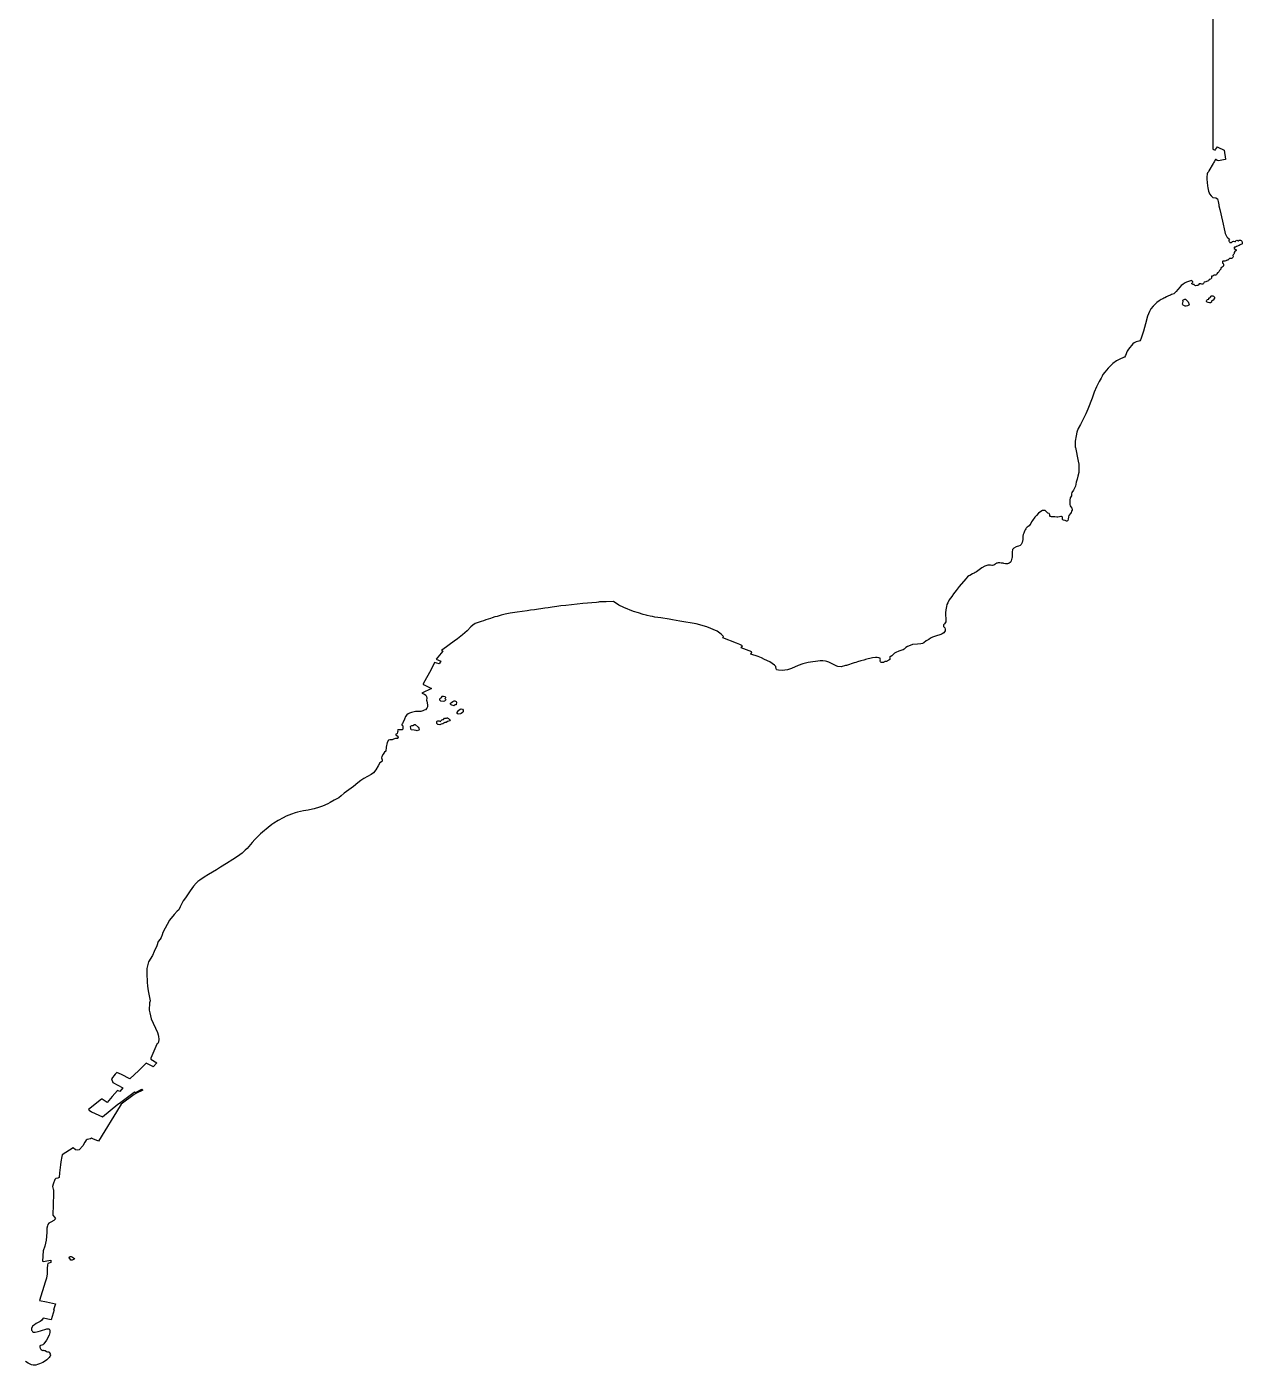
# Model space of a CAD drawing. Header units: inches. Extents: x 139.14 to 140.39, y 34.9 to 35.86.
# Drawn here: x 140.3253 to 140.3942, y 35.1393 to 35.2151 of the extents above; entities that cross this region are included whole.
import ezdxf

# ---------------------------------------------------------------- set-up
doc = ezdxf.new("R2010")
doc.units = ezdxf.units.IN
doc.header["$MEASUREMENT"] = 0

msp = doc.modelspace()

# ---------------------------------------------------------------- linework, layer by layer
for points in [[(140.392541, 35.859592), (140.392541, 35.20818), (140.392661, 35.20812), (140.392693, 35.208161), (140.392796, 35.208303), (140.392815, 35.208293), (140.393183, 35.20811), (140.393253, 35.207615), (140.393248, 35.207596), (140.39323, 35.207589), (140.392951, 35.207525), (140.392866, 35.207505), (140.392789, 35.20754), (140.392709, 35.207586), (140.392691, 35.207584), (140.392622, 35.207461), (140.392577, 35.207391), (140.392556, 35.207358), (140.3925, 35.207263), (140.392364, 35.20704), (140.392309, 35.206939), (140.392288, 35.206894), (140.39224, 35.206826), (140.392213, 35.206769), (140.392199, 35.206589), (140.392199, 35.206555), (140.392203, 35.206475), (140.392213, 35.206291), (140.39224, 35.206093), (140.392261, 35.205986), (140.392288, 35.2058), (140.392329, 35.205693), (140.392357, 35.205648), (140.392439, 35.205537), (140.392495, 35.205477), (140.392542, 35.205434), (140.392703, 35.205408), (140.392795, 35.205361), (140.392831, 35.205208), (140.392873, 35.205024), (140.392886, 35.204972), (140.39294, 35.204763), (140.393091, 35.204098), (140.393213, 35.203494), (140.393237, 35.203394), (140.393265, 35.203311), (140.393327, 35.203203), (140.393385, 35.20314), (140.393489, 35.203069), (140.393436, 35.20302), (140.393439, 35.203001), (140.393438, 35.20298), (140.393458, 35.202945), (140.393477, 35.202919), (140.393494, 35.202894), (140.3936, 35.202887), (140.393622, 35.202913), (140.393642, 35.202934), (140.393673, 35.202951), (140.393715, 35.202954), (140.393784, 35.20294), (140.393816, 35.202938), (140.393846, 35.202975), (140.393867, 35.203005), (140.393902, 35.203008), (140.39397, 35.202987), (140.393998, 35.202984), (140.394038, 35.20301), (140.394108, 35.203011), (140.394146, 35.202994), (140.394178, 35.202966), (140.394191, 35.202932), (140.394201, 35.202888), (140.394203, 35.202814), (140.394181, 35.202787), (140.394132, 35.202764), (140.394084, 35.20275), (140.394035, 35.202717), (140.394002, 35.202709), (140.393969, 35.202703), (140.393937, 35.202683), (140.393886, 35.202653), (140.393814, 35.202629), (140.393757, 35.20262), (140.393741, 35.202607), (140.393737, 35.202575), (140.393749, 35.202552), (140.393806, 35.202515), (140.393835, 35.202489), (140.393854, 35.202462), (140.393857, 35.202439), (140.39384, 35.202416), (140.393791, 35.202368), (140.39375, 35.202323), (140.393741, 35.20231), (140.393743, 35.202255), (140.393735, 35.202229), (140.393709, 35.202199), (140.393689, 35.202179), (140.393675, 35.202156), (140.393681, 35.202078), (140.393666, 35.202043), (140.393629, 35.202004), (140.393587, 35.201984), (140.393524, 35.201982), (140.393489, 35.201973), (140.393462, 35.201956), (140.393433, 35.201916), (140.393389, 35.201887), (140.393329, 35.201886), (140.393308, 35.201872), (140.393272, 35.201849), (140.393216, 35.20183), (140.393121, 35.201824), (140.393101, 35.201819), (140.393086, 35.201806), (140.393077, 35.201738), (140.393085, 35.20172), (140.393114, 35.201691), (140.393133, 35.201658), (140.393146, 35.201629), (140.393139, 35.201562), (140.393119, 35.201522), (140.393071, 35.201483), (140.393021, 35.201461), (140.392999, 35.201446), (140.392995, 35.201415), (140.392986, 35.201379), (140.392954, 35.201328), (140.392912, 35.201296), (140.392897, 35.201261), (140.392872, 35.201215), (140.39284, 35.20119), (140.392794, 35.201171), (140.392763, 35.201116), (140.392737, 35.201066), (140.392703, 35.201041), (140.392649, 35.201034), (140.392599, 35.201034), (140.392556, 35.201004), (140.392523, 35.200984), (140.392471, 35.200969), (140.392464, 35.20087), (140.392446, 35.200837), (140.392425, 35.200812), (140.392337, 35.20078), (140.392313, 35.200729), (140.392283, 35.200706), (140.392231, 35.200701), (140.392186, 35.200679), (140.392134, 35.200654), (140.392055, 35.200638), (140.392007, 35.20057), (140.391971, 35.200531), (140.391937, 35.200519), (140.391911, 35.200519), (140.391857, 35.200541), (140.391812, 35.200551), (140.391774, 35.200551), (140.391754, 35.200544), (140.391716, 35.200481), (140.391691, 35.200454), (140.391638, 35.200448), (140.391552, 35.200438), (140.391516, 35.200452), (140.391492, 35.200465), (140.391479, 35.200496), (140.391461, 35.200503), (140.391424, 35.200501), (140.391384, 35.200522), (140.391353, 35.200548), (140.391353, 35.200572), (140.391361, 35.200588), (140.39138, 35.200613), (140.39141, 35.200646), (140.391406, 35.200674), (140.391369, 35.200688), (140.391327, 35.200734), (140.39127, 35.200712), (140.391212, 35.200693), (140.391153, 35.200676), (140.391052, 35.200637), (140.390941, 35.200576), (140.390829, 35.200505), (140.390749, 35.20044), (140.39068, 35.200372), (140.390561, 35.200226), (140.390466, 35.200111), (140.39041, 35.200043), (140.390318, 35.199976), (140.39019, 35.19993), (140.390138, 35.199909), (140.390022, 35.199861), (140.389903, 35.199799), (140.389823, 35.199756), (140.389769, 35.199736), (140.389713, 35.199701), (140.389613, 35.199651), (140.389504, 35.199573), (140.389369, 35.199481), (140.38926, 35.199378), (140.389148, 35.199269), (140.389025, 35.199123), (140.388944, 35.198982), (140.388842, 35.198703), (140.388718, 35.198277), (140.3886, 35.197855), (140.388542, 35.197638), (140.388484, 35.19746), (140.388438, 35.197363), (140.388401, 35.197314), (140.388337, 35.197291), (140.388194, 35.197247), (140.388084, 35.197201), (140.388002, 35.197144), (140.387751, 35.196834), (140.38769, 35.196728), (140.387584, 35.196477), (140.387524, 35.196394), (140.387482, 35.196362), (140.387269, 35.196271), (140.387074, 35.196172), (140.386878, 35.196035), (140.386607, 35.195762), (140.386421, 35.195546), (140.386309, 35.195403), (140.386269, 35.195316), (140.386207, 35.195195), (140.3861, 35.195008), (140.385945, 35.194705), (140.385822, 35.194396), (140.385691, 35.194061), (140.385453, 35.193436), (140.385333, 35.193168), (140.385039, 35.192568), (140.384912, 35.19234), (140.384832, 35.192136), (140.384789, 35.191935), (140.384737, 35.191628), (140.384745, 35.191297), (140.384751, 35.191269), (140.384904, 35.190504), (140.384944, 35.190323), (140.384951, 35.189959), (140.384938, 35.189858), (140.384896, 35.189649), (140.384848, 35.189473), (140.384792, 35.189307), (140.384777, 35.189191), (140.384752, 35.189078), (140.384634, 35.188849), (140.384556, 35.188717), (140.384528, 35.188638), (140.38452, 35.188527), (140.384459, 35.188422), (140.384436, 35.188276), (140.384427, 35.18811), (140.384429, 35.188035), (140.384461, 35.187966), (140.384489, 35.187901), (140.384556, 35.187838), (140.384567, 35.187799), (140.384567, 35.187724), (140.384531, 35.187657), (140.384507, 35.187581), (140.384481, 35.18752), (140.384381, 35.187411), (140.384357, 35.187341), (140.384341, 35.187203), (140.384319, 35.18714), (140.384299, 35.187121), (140.384273, 35.187101), (140.384249, 35.187101), (140.384175, 35.187128), (140.384077, 35.187147), (140.38404, 35.187163), (140.384016, 35.187183), (140.384016, 35.187217), (140.384026, 35.187264), (140.384022, 35.187313), (140.384002, 35.187333), (140.383966, 35.187353), (140.383924, 35.187355), (140.383844, 35.18734), (140.383753, 35.187326), (140.383705, 35.187321), (140.383578, 35.187346), (140.383403, 35.187347), (140.383358, 35.187354), (140.383329, 35.187363), (140.383308, 35.187386), (140.383305, 35.187417), (140.383295, 35.187462), (140.383282, 35.1875), (140.383255, 35.187528), (140.383193, 35.187552), (140.383145, 35.187586), (140.383086, 35.187649), (140.383064, 35.187673), (140.383033, 35.187691), (140.383005, 35.187706), (140.382958, 35.187706), (140.382884, 35.18769), (140.382796, 35.187643), (140.382665, 35.187545), (140.382554, 35.187419), (140.382457, 35.187316), (140.382311, 35.187132), (140.38226, 35.187064), (140.382218, 35.186971), (140.38217, 35.186886), (140.382125, 35.186835), (140.382071, 35.186793), (140.382033, 35.186769), (140.382006, 35.186746), (140.381992, 35.186736), (140.381961, 35.1867), (140.381936, 35.186653), (140.381898, 35.186604), (140.381869, 35.186537), (140.381849, 35.18648), (140.381821, 35.18641), (140.381798, 35.186339), (140.381779, 35.186253), (140.381774, 35.186144), (140.38177, 35.186052), (140.381741, 35.185882), (140.381672, 35.185772), (140.381621, 35.185719), (140.381534, 35.185684), (140.381452, 35.185657), (140.381385, 35.185637), (140.381256, 35.185558), (140.381203, 35.185514), (140.38119, 35.185486), (140.381182, 35.185462), (140.381165, 35.185364), (140.381164, 35.185298), (140.38116, 35.185237), (140.381159, 35.185054), (140.381157, 35.185044), (140.381148, 35.184993), (140.381123, 35.184923), (140.381111, 35.184841), (140.38109, 35.184797), (140.381045, 35.184748), (140.380997, 35.184717), (140.380956, 35.1847), (140.380897, 35.184685), (140.380788, 35.184683), (140.380703, 35.184703), (140.380654, 35.184708), (140.380548, 35.184707), (140.380468, 35.184734), (140.380406, 35.184739), (140.38037, 35.184733), (140.380315, 35.184723), (140.380283, 35.184706), (140.380261, 35.18469), (140.380226, 35.184669), (140.380179, 35.184634), (140.38012, 35.184602), (140.38006, 35.184589), (140.380006, 35.184586), (140.379934, 35.184604), (140.379872, 35.184608), (140.379796, 35.184606), (140.379734, 35.184592), (140.379623, 35.184553), (140.379446, 35.184448), (140.37929, 35.184335), (140.379143, 35.184221), (140.379073, 35.184177), (140.37901, 35.184147), (140.378923, 35.184108), (140.378762, 35.184024), (140.378709, 35.183989), (140.378641, 35.183943), (140.378533, 35.183831), (140.378172, 35.183397), (140.377987, 35.183171), (140.377839, 35.182976), (140.377753, 35.182825), (140.377606, 35.182628), (140.37752, 35.182475), (140.377469, 35.182367), (140.377439, 35.182269), (140.377415, 35.182073), (140.377389, 35.181898), (140.377409, 35.181442), (140.377401, 35.1814), (140.377376, 35.18133), (140.377328, 35.181275), (140.377278, 35.181222), (140.377267, 35.181161), (140.377276, 35.181128), (140.377352, 35.181043), (140.377379, 35.180973), (140.377378, 35.180887), (140.377338, 35.180818), (140.377289, 35.180762), (140.3772, 35.180703), (140.377115, 35.180669), (140.376817, 35.180579), (140.376657, 35.180514), (140.376548, 35.180466), (140.376436, 35.180394), (140.376301, 35.180305), (140.376161, 35.180207), (140.376089, 35.180172), (140.375994, 35.180148), (140.375811, 35.180133), (140.375523, 35.180102), (140.375378, 35.180059), (140.375243, 35.179999), (140.37514, 35.179934), (140.375039, 35.179839), (140.374997, 35.179812), (140.37491, 35.179784), (140.37475, 35.179724), (140.374574, 35.179654), (140.374494, 35.179607), (140.374415, 35.179546), (140.374343, 35.17947), (140.374249, 35.179414), (140.374212, 35.179396), (140.374233, 35.179354), (140.374241, 35.179312), (140.374226, 35.179263), (140.374178, 35.179222), (140.374146, 35.179207), (140.374111, 35.179186), (140.374084, 35.179161), (140.374051, 35.179139), (140.373992, 35.179134), (140.373952, 35.179135), (140.373925, 35.179122), (140.373898, 35.179106), (140.373873, 35.179095), (140.373839, 35.179089), (140.373752, 35.179088), (140.373712, 35.179121), (140.373683, 35.179156), (140.373681, 35.179183), (140.373696, 35.179207), (140.373698, 35.179234), (140.373682, 35.179287), (140.373693, 35.179323), (140.373661, 35.17934), (140.373611, 35.179356), (140.373517, 35.179372), (140.373415, 35.179372), (140.373243, 35.179345), (140.372864, 35.17925), (140.372821, 35.179239), (140.372768, 35.179222), (140.372596, 35.179175), (140.372401, 35.179122), (140.3723, 35.179092), (140.372216, 35.179061), (140.371784, 35.178914), (140.371723, 35.178915), (140.371484, 35.178843), (140.371297, 35.178856), (140.371237, 35.178884), (140.371235, 35.178885), (140.370971, 35.179019), (140.370777, 35.179101), (140.370667, 35.179143), (140.370586, 35.179166), (140.370437, 35.179185), (140.370288, 35.17918), (140.369616, 35.179087), (140.369306, 35.179007), (140.369044, 35.178909), (140.368663, 35.178744), (140.368442, 35.178675), (140.368282, 35.178648), (140.36814, 35.178634), (140.367921, 35.178653), (140.367838, 35.17867), (140.367803, 35.178695), (140.367799, 35.178734), (140.367771, 35.178855), (140.367694, 35.178931), (140.367426, 35.179115), (140.36714, 35.179261), (140.366954, 35.179347), (140.366781, 35.179424), (140.36635, 35.179567), (140.366415, 35.179698), (140.365812, 35.179912), (140.365881, 35.180036), (140.365728, 35.180099), (140.36554, 35.18018), (140.364773, 35.180476), (140.364817, 35.180559), (140.364672, 35.180686), (140.364443, 35.180853), (140.363868, 35.181104), (140.363254, 35.181278), (140.362343, 35.181438), (140.361914, 35.181513), (140.361732, 35.181546), (140.361249, 35.181618), (140.360922, 35.181658), (140.360794, 35.181684), (140.360652, 35.181711), (140.360489, 35.181751), (140.36042, 35.18177), (140.360264, 35.181812), (140.359986, 35.181892), (140.359716, 35.181974), (140.359159, 35.182197), (140.358871, 35.182341), (140.358584, 35.182538), (140.358153, 35.182532), (140.357775, 35.18253), (140.357722, 35.182506), (140.357617, 35.18248), (140.356838, 35.182432), (140.355866, 35.182322), (140.355593, 35.18229), (140.355364, 35.182265), (140.355094, 35.182222), (140.354866, 35.18219), (140.354694, 35.182169), (140.354091, 35.182074), (140.353864, 35.182046), (140.353692, 35.182023), (140.353112, 35.181932), (140.352721, 35.181876), (140.352443, 35.181825), (140.352207, 35.18177), (140.351981, 35.181702), (140.351855, 35.181667), (140.3517, 35.181622), (140.351606, 35.181583), (140.351344, 35.181495), (140.351205, 35.181444), (140.351073, 35.181405), (140.350898, 35.181354), (140.350736, 35.181288), (140.350598, 35.181209), (140.350498, 35.181111), (140.350289, 35.180874), (140.35002, 35.18065), (140.349729, 35.180426), (140.349548, 35.180295), (140.349266, 35.18009), (140.348834, 35.179768), (140.348896, 35.179732), (140.348536, 35.179279), (140.348801, 35.179164), (140.348703, 35.179002), (140.348441, 35.179094), (140.348236, 35.178697), (140.347783, 35.177874), (140.34779, 35.177858), (140.347852, 35.177829), (140.348261, 35.177619), (140.347714, 35.177355), (140.347866, 35.177294), (140.347939, 35.177228), (140.347973, 35.17716), (140.347994, 35.177072), (140.347989, 35.176956), (140.347996, 35.1769), (140.348039, 35.176681), (140.348035, 35.176571), (140.347997, 35.176507), (140.347918, 35.176411), (140.347845, 35.176387), (140.347763, 35.17635), (140.347659, 35.176313), (140.347543, 35.176302), (140.347359, 35.176306), (140.347276, 35.176294), (140.347133, 35.176256), (140.347013, 35.176208), (140.346939, 35.176178), (140.346863, 35.176127), (140.346788, 35.176031), (140.346733, 35.175879), (140.346644, 35.175665), (140.346617, 35.175637), (140.346555, 35.175558), (140.346603, 35.17554), (140.346637, 35.175498), (140.346644, 35.175479), (140.346632, 35.175369), (140.346632, 35.175303), (140.346608, 35.17527), (140.346546, 35.175263), (140.346441, 35.175269), (140.346379, 35.175278), (140.346351, 35.175263), (140.346342, 35.175225), (140.346357, 35.175168), (140.346339, 35.175132), (140.346316, 35.175069), (140.346293, 35.175046), (140.346246, 35.175023), (140.346246, 35.174989), (140.346258, 35.174969), (140.346323, 35.174926), (140.346377, 35.174864), (140.346381, 35.174828), (140.346355, 35.174821), (140.346352, 35.174796), (140.346334, 35.174778), (140.346214, 35.174785), (140.346175, 35.174756), (140.346106, 35.174742), (140.34603, 35.174713), (140.34598, 35.174698), (140.345904, 35.1747), (140.345834, 35.17469), (140.345754, 35.174561), (140.345686, 35.174292), (140.345671, 35.17407), (140.345594, 35.174003), (140.345517, 35.173898), (140.345443, 35.173754), (140.345429, 35.173683), (140.345476, 35.173573), (140.345465, 35.173491), (140.345426, 35.173455), (140.345343, 35.173398), (140.345236, 35.173226), (140.345118, 35.172997), (140.344976, 35.172836), (140.344846, 35.172734), (140.34442, 35.172505), (140.344265, 35.172396), (140.344092, 35.17226), (140.343851, 35.172069), (140.343319, 35.171682), (140.343148, 35.171529), (140.34301, 35.17142), (140.342748, 35.171281), (140.342519, 35.171159), (140.342394, 35.171086), (140.34209, 35.170955), (140.341798, 35.170852), (140.341723, 35.170824), (140.34162, 35.170796), (140.341512, 35.170768), (140.341277, 35.170716), (140.341009, 35.170683), (140.340673, 35.170604), (140.340536, 35.170576), (140.34033, 35.170491), (140.340027, 35.170378), (140.339849, 35.170277), (140.339568, 35.17013), (140.339326, 35.169978), (140.339214, 35.169902), (140.339008, 35.169738), (140.338686, 35.169473), (140.338572, 35.169373), (140.338422, 35.169231), (140.338261, 35.169065), (140.338107, 35.168881), (140.337821, 35.168556), (140.337703, 35.168449), (140.337528, 35.168291), (140.337274, 35.168096), (140.337013, 35.167916), (140.336647, 35.167699), (140.336315, 35.167496), (140.336078, 35.167347), (140.335634, 35.167081), (140.335374, 35.166926), (140.335141, 35.166762), (140.335024, 35.166678), (140.334928, 35.166576), (140.334777, 35.166407), (140.334597, 35.166154), (140.334431, 35.165916), (140.334321, 35.165758), (140.334194, 35.165579), (140.334071, 35.165359), (140.334023, 35.165251), (140.333945, 35.165074), (140.33386, 35.164988), (140.333681, 35.164809), (140.333419, 35.16448), (140.333042, 35.163792), (140.332993, 35.16366), (140.332938, 35.163511), (140.332891, 35.163414), (140.332775, 35.163279), (140.332693, 35.163031), (140.332555, 35.162705), (140.332446, 35.16249), (140.332219, 35.162126), (140.332137, 35.161741), (140.332126, 35.161468), (140.332144, 35.160974), (140.332172, 35.160754), (140.332206, 35.160482), (140.332268, 35.16019), (140.332325, 35.159921), (140.332283, 35.1598), (140.332273, 35.159395), (140.332299, 35.159245), (140.332376, 35.158892), (140.332734, 35.158122), (140.332775, 35.157992), (140.332796, 35.157891), (140.332809, 35.157741), (140.332796, 35.157581), (140.332764, 35.157496), (140.332704, 35.157459), (140.332358, 35.156671), (140.332356, 35.156613), (140.332699, 35.156409), (140.332494, 35.156171), (140.332465, 35.156186), (140.332086, 35.156382), (140.3319, 35.156202), (140.331657, 35.155958), (140.331431, 35.155732), (140.331177, 35.155494), (140.330697, 35.155738), (140.330436, 35.155856), (140.330335, 35.155751), (140.330129, 35.155501), (140.330212, 35.155288), (140.330768, 35.15498), (140.330601, 35.154776), (140.330475, 35.154837), (140.330173, 35.154492), (140.329878, 35.154152), (140.329603, 35.154348), (140.329555, 35.154339), (140.328821, 35.153762), (140.328866, 35.153721), (140.329006, 35.153635), (140.329622, 35.153344), (140.330494, 35.154051), (140.330587, 35.154126), (140.33104, 35.154464), (140.331418, 35.154747), (140.331439, 35.154764), (140.331496, 35.154724), (140.331849, 35.154904), (140.331897, 35.154859), (140.331554, 35.154684), (140.33141, 35.154611), (140.33067, 35.154053), (140.330622, 35.153974), (140.329401, 35.151967), (140.329069, 35.152099), (140.329004, 35.152125), (140.328946, 35.152095), (140.328853, 35.152069), (140.32875, 35.152052), (140.328701, 35.152027), (140.328621, 35.1519), (140.32851, 35.151702), (140.328306, 35.15147), (140.32818, 35.151453), (140.328098, 35.151473), (140.327949, 35.151589), (140.327335, 35.151197), (140.32731, 35.151094), (140.327258, 35.150793), (140.327234, 35.150615), (140.327179, 35.150175), (140.327159, 35.149899), (140.327089, 35.149876), (140.326971, 35.149844), (140.326937, 35.149814), (140.326916, 35.149794), (140.326816, 35.149523), (140.326786, 35.1494), (140.326814, 35.149316), (140.326831, 35.149252), (140.326843, 35.149197), (140.326842, 35.148976), (140.326807, 35.147777), (140.326905, 35.147656), (140.32696, 35.14756), (140.326857, 35.147476), (140.326686, 35.147374), (140.326583, 35.147312), (140.326524, 35.147236), (140.326501, 35.147171), (140.326466, 35.14703), (140.326461, 35.146786), (140.326436, 35.146362), (140.326356, 35.146005), (140.326253, 35.145746), (140.326221, 35.14516), (140.32625, 35.14514), (140.326576, 35.145198), (140.326693, 35.145221), (140.326699, 35.145097), (140.326514, 35.145041), (140.326501, 35.144962), (140.326494, 35.144748), (140.326477, 35.144438), (140.326451, 35.144201), (140.326379, 35.143965), (140.326056, 35.142936), (140.32644, 35.142867), (140.326963, 35.142752), (140.326852, 35.142406), (140.326889, 35.142398), (140.32672, 35.141839), (140.326254, 35.141935), (140.326159, 35.141803), (140.326088, 35.141748), (140.32587, 35.141631), (140.325765, 35.141566), (140.325655, 35.141472), (140.325596, 35.141343), (140.325603, 35.141264), (140.325634, 35.141209), (140.325653, 35.141176), (140.325705, 35.141145), (140.325747, 35.141135), (140.325808, 35.141139), (140.325967, 35.141186), (140.326101, 35.141218), (140.326462, 35.141336), (140.326556, 35.141337), (140.326597, 35.141326), (140.326645, 35.141253), (140.326645, 35.141123), (140.326601, 35.140972), (140.326451, 35.140683), (140.326296, 35.140486), (140.326234, 35.140419), (140.326189, 35.140398), (140.326104, 35.140384), (140.326069, 35.140373), (140.326062, 35.140351), (140.326069, 35.140286), (140.326079, 35.140249), (140.326082, 35.140236), (140.326103, 35.140196), (140.326141, 35.140151), (140.326204, 35.140112), (140.326236, 35.140091), (140.326286, 35.140121), (140.326326, 35.140103), (140.326372, 35.140096), (140.326444, 35.140042), (140.326497, 35.140033), (140.326549, 35.140022), (140.326598, 35.140026), (140.326626, 35.139987), (140.326649, 35.139951), (140.326629, 35.139904), (140.326674, 35.139865), (140.326666, 35.139835), (140.326661, 35.139789), (140.32664, 35.139758), (140.326597, 35.139697), (140.326469, 35.139578), (140.32633, 35.139478), (140.326239, 35.139425), (140.326145, 35.139387), (140.326049, 35.139344), (140.325936, 35.139308), (140.32585, 35.13928), (140.325779, 35.139268), (140.325684, 35.139269), (140.325589, 35.139294), (140.32549, 35.139341), (140.325406, 35.139378), (140.325253, 35.13947)], [(140.390819, 35.199387), (140.39086, 35.199544), (140.39084, 35.199623), (140.390956, 35.19968), (140.390994, 35.199678), (140.391011, 35.199663), (140.391142, 35.199528), (140.391197, 35.199381), (140.391176, 35.199336), (140.391098, 35.199291), (140.391032, 35.199279), (140.39097, 35.199285), (140.39086, 35.19933), (140.390834, 35.199357), (140.390819, 35.199387)], [(140.392171, 35.199539), (140.392176, 35.199584), (140.392199, 35.199618), (140.392234, 35.199648), (140.392313, 35.199679), (140.392318, 35.199723), (140.392336, 35.199748), (140.392364, 35.199758), (140.392407, 35.199786), (140.392436, 35.199837), (140.392464, 35.199854), (140.392492, 35.199861), (140.392532, 35.199862), (140.392582, 35.199851), (140.392619, 35.199809), (140.39263, 35.199787), (140.392628, 35.199728), (140.392595, 35.199679), (140.392584, 35.199644), (140.392571, 35.199617), (140.392516, 35.19959), (140.392467, 35.199567), (140.39246, 35.199499), (140.392412, 35.19946), (140.392343, 35.199458), (140.392279, 35.19948), (140.392207, 35.199509), (140.392171, 35.199539)], [(140.348742, 35.176952), (140.348742, 35.177023), (140.348758, 35.177056), (140.348795, 35.177087), (140.348844, 35.177121), (140.348848, 35.177157), (140.348874, 35.177181), (140.34894, 35.177178), (140.349032, 35.177164), (140.349053, 35.177125), (140.349053, 35.177086), (140.349025, 35.177052), (140.349056, 35.177011), (140.349067, 35.176967), (140.349058, 35.176955), (140.349054, 35.176945), (140.349045, 35.176935), (140.348998, 35.176894), (140.348931, 35.176871), (140.348801, 35.176901), (140.34876, 35.176929), (140.348742, 35.176952)], [(140.349331, 35.176753), (140.349343, 35.176781), (140.349388, 35.176827), (140.349478, 35.176883), (140.349545, 35.17691), (140.349581, 35.176911), (140.34963, 35.176904), (140.349664, 35.176884), (140.349676, 35.176839), (140.349666, 35.176696), (140.34962, 35.176693), (140.349592, 35.176686), (140.349553, 35.17665), (140.34953, 35.176639), (140.349486, 35.176642), (140.349416, 35.176662), (140.349373, 35.176691), (140.349333, 35.176732), (140.349331, 35.176753)], [(140.348568, 35.175664), (140.348569, 35.175741), (140.348581, 35.175761), (140.348625, 35.175782), (140.348692, 35.175784), (140.348778, 35.175742), (140.348786, 35.175773), (140.348824, 35.175821), (140.348854, 35.175842), (140.348897, 35.175862), (140.348947, 35.175865), (140.349001, 35.175933), (140.349021, 35.175936), (140.349094, 35.175931), (140.349122, 35.175938), (140.349152, 35.175947), (140.349173, 35.17595), (140.349196, 35.175939), (140.349222, 35.175905), (140.349298, 35.175847), (140.349314, 35.175829), (140.349314, 35.175815), (140.349293, 35.175778), (140.349176, 35.175734), (140.349093, 35.175688), (140.349024, 35.175679), (140.348979, 35.175672), (140.348956, 35.175656), (140.348899, 35.175604), (140.348813, 35.175592), (140.348737, 35.175558), (140.348648, 35.175564), (140.348614, 35.175582), (140.348574, 35.175624), (140.348568, 35.175664)], [(140.349711, 35.176224), (140.349716, 35.176248), (140.349764, 35.176308), (140.349793, 35.176363), (140.349819, 35.176395), (140.349891, 35.176444), (140.349936, 35.176463), (140.350014, 35.176447), (140.350048, 35.176392), (140.350048, 35.176296), (140.350014, 35.176251), (140.349945, 35.176201), (140.349897, 35.176178), (140.349779, 35.176167), (140.349724, 35.176188), (140.349711, 35.176224)], [(140.347073, 35.17544), (140.347082, 35.175468), (140.347107, 35.175495), (140.347141, 35.175511), (140.347202, 35.175526), (140.347294, 35.175569), (140.347336, 35.175566), (140.347509, 35.175429), (140.347552, 35.175366), (140.347559, 35.17532), (140.347557, 35.175287), (140.347543, 35.175254), (140.347497, 35.175225), (140.347449, 35.175217), (140.347399, 35.175225), (140.347273, 35.175259), (140.347117, 35.175272), (140.347093, 35.175301), (140.347084, 35.175326), (140.347095, 35.17536), (140.347073, 35.17544)], [(140.327739, 35.145326), (140.327739, 35.145354), (140.327773, 35.145405), (140.327803, 35.145423), (140.327849, 35.145421), (140.327918, 35.1454), (140.328036, 35.14531), (140.328017, 35.145279), (140.327971, 35.14525), (140.3279, 35.145226), (140.327859, 35.145224), (140.327833, 35.14523), (140.327776, 35.14531), (140.327739, 35.145326)]]:
    msp.add_lwpolyline(points)

doc.saveas('drawing.dxf')
